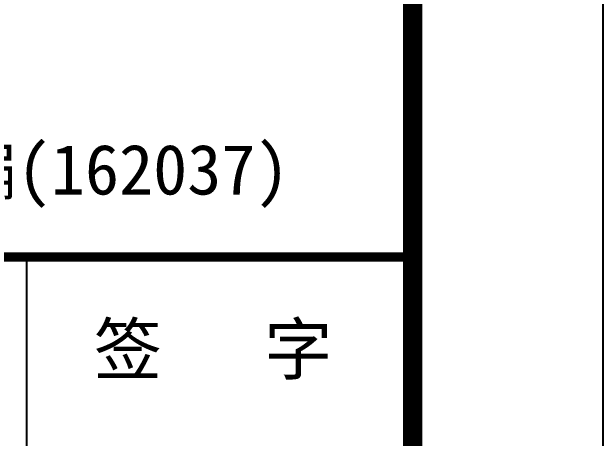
# Model space of a CAD drawing. Extents: x 19118 to 566552, y -1188739 to 92943.
# Drawn here: x 158808 to 161912, y 25909 to 28148 of the extents above; entities that cross this region are included whole.
import ezdxf

# ---------------------------------------------------------------- set-up
doc = ezdxf.new("R2010")
doc.units = 0
doc.header["$LTSCALE"] = 1000
doc.header["$MEASUREMENT"] = 0
doc.layers.add('PUB_TITLE', color=4, linetype='CONTINUOUS')
doc.layers.add('图框', color=4, linetype='CONTINUOUS')
doc.styles.add('STYLE-黑体', font='simhei.ttf')
doc.styles.add('黑体', font='simhei.ttf', dxfattribs={"width": 0.6, "height": 4.3})

msp = doc.modelspace()

# ---------------------------------------------------------------- linework, layer by layer
at = {"layer": 'PUB_TITLE'}
msp.add_lwpolyline([(77811.65, -22788.34), (161911.65, -22788.34), (161911.65, 36611.66), (77811.65, 36611.66)], close=True, dxfattribs=at)
at = {"layer": 'PUB_TITLE', "const_width": 100}
msp.add_lwpolyline([(80311.65, -21788.34), (160911.65, -21788.34), (160911.65, 35611.66), (80311.65, 35611.66)], close=True, dxfattribs=at)
at = {"layer": '图框', "color": 4, "const_width": 98.59}
msp.add_lwpolyline([(154902.42, 35611.66), (160911.65, 35611.66), (160911.65, -21788.34), (154902.42, -21788.34)], close=True, dxfattribs=at)
at = {"layer": '图框', "color": 0, "const_width": 50}
msp.add_lwpolyline([(154902.42, 26860.21), (160911.65, 26860.21), (160911.65, 16701.01), (154902.42, 16701.01)], close=True, dxfattribs=at)
at = {"layer": '图框', "color": 0}
msp.add_lwpolyline([(158886.42, 25864.21), (158886.42, 26860.21)], dxfattribs=at)

# ---------------------------------------------------------------- texts
at = {"layer": '图框', "color": 4, "style": '黑体'}
msp.add_text('证书编号：皖 城规编(162037)', height=262.944, dxfattribs=at).set_placement((155427.39, 27188.66))
at = {"layer": '图框', "color": 0, "style": 'STYLE-黑体'}
msp.add_text('签   字', height=262.944, dxfattribs=at).set_placement((159237.3, 26245.04))

doc.saveas('drawing.dxf')
